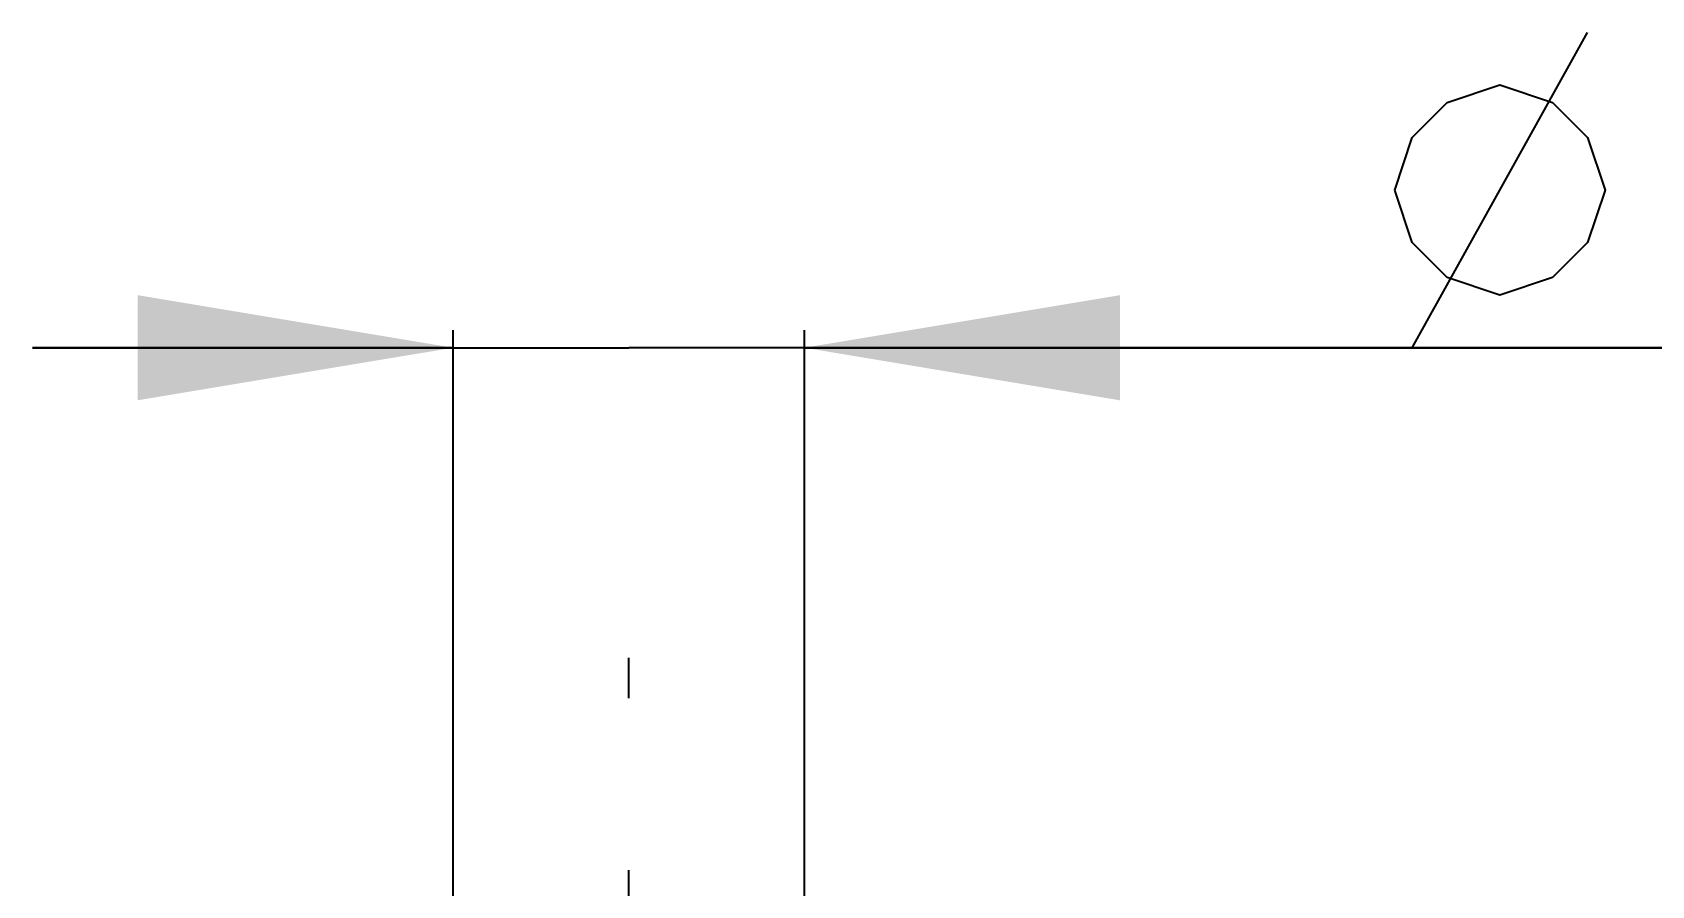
# Model space of a CAD drawing. Header units: millimetres. Extents: x 0 to 1173, y -4 to 841.
# Drawn here: x 229.45 to 275.63, y 519.05 to 543.4 of the extents above; entities that cross this region are included whole.
import ezdxf

# ---------------------------------------------------------------- set-up
doc = ezdxf.new("R2010")
doc.units = ezdxf.units.MM
doc.header["$LTSCALE"] = 65.395
doc.linetypes.add('CENTER', pattern=[0.6, 0.375, -0.075, 0.075, -0.075])
doc.layers.get('0').update_dxf_attribs({"linetype": 'CONTINUOUS'})
doc.layers.add('DRAFT_DIMS', color=7, linetype='CONTINUOUS')
doc.layers.add('J_900_EXP_DH_BL9', color=7, linetype='CONTINUOUS')
doc.styles.get("Standard").update_dxf_attribs({"font": 'txt', "width": 0.8})
doc.dimstyles.new('DIMSTYLE_17', dxfattribs={"dimtxt": 6, "dimasz": 9, "dimexe": 0.5, "dimexo": 0, "dimgap": 1.5, "dimtad": 1, "dimlfac": 10, "dimzin": 0, "dimdsep": 46, "dimtxsty": 'Standard', "dimblk": '_FILLED', "dimblk1": '_FILLED', "dimblk2": '_FILLED', "dimcen": 0.09, "dimadec": 0, "dimazin": 0, "dimtp": 0.01, "dimtm": 0.01, "dimtfac": 1, "dimtofl": 0, "dimtmove": 0, "dimatfit": 3, "dimldrblk": '_FILLED', "dimfxl": 0, "dimtolj": 1, "dimtzin": 0, "dimarcsym": 0})

# ---------------------------------------------------------------- blocks, each defined once
blk = doc.blocks.new('_FILLED')
at = {"color": 0, "linetype": 'ByBlock'}
blk.add_solid([(0, 0), (-1, 0.1667), (-1, -0.1667)], dxfattribs=at)
blk = doc.blocks.new('*D28')
at = {"layer": 'DRAFT_DIMS', "color": 2, "linetype": 'Continuous'}
for p, q in [((241.446, 498.086), (241.446, 534.896)), ((251.466, 498.086), (251.466, 534.896)), ((241.446, 534.396), (229.446, 534.396)), ((229.446, 534.396), (246.456, 534.396)), ((305.102, 534.396), (246.456, 534.396)), ((251.466, 534.396), (305.102, 534.396))]:
    blk.add_line(p, q, dxfattribs=at)
at = {"layer": 'DRAFT_DIMS', "color": 2, "linetype": 'Continuous', "xscale": 9, "yscale": 9, "zscale": 9}
for p, rotation in [((241.446, 534.396), 5.4e-08), ((251.466, 534.396), 180.000000017)]:
    blk.add_blockref('_FILLED', p, dxfattribs=dict(at, rotation=rotation))
blk = doc.blocks.new('J_900_EXP_DH_BL9', base_point=(532.0064, 323.1577))
at = {"layer": 'J_900_EXP_DH_BL9', "color": 7, "linetype": 'CENTER'}
blk.add_line((246.456, 338.0202), (246.456, 525.5478), dxfattribs=at)

msp = doc.modelspace()

# ---------------------------------------------------------------- linework, layer by layer
at = {"layer": 'DRAFT_DIMS', "color": 2, "linetype": 'Continuous'}
msp.add_line((268.8018, 534.3957), (273.8018, 543.3957), dxfattribs=at)
msp.add_lwpolyline([(268.3019, 538.8956), (268.8018, 540.3957), (269.8018, 541.3956), (271.3018, 541.8956), (272.8018, 541.3956), (273.8018, 540.3957), (274.3018, 538.8956), (273.8018, 537.3957), (272.8018, 536.3956), (271.3018, 535.8956), (269.8018, 536.3956), (268.8018, 537.3957), (268.3019, 538.8956)], dxfattribs=at)

# ---------------------------------------------------------------- block references
at = {"layer": 'J_900_EXP_DH_BL9'}
msp.add_blockref('J_900_EXP_DH_BL9', (532.0064, 323.1577), dxfattribs=at)

# ---------------------------------------------------------------- dimensions: what is measured, and where the dimension line sits
at = {"layer": 'DRAFT_DIMS', "color": 2, "linetype": 'Continuous'}
dim = msp.add_linear_dim(base=(251.466, 534.3956), p1=(241.446, 498.086), p2=(251.466, 498.086), text='%%c<>', dimstyle='DIMSTYLE_17', dxfattribs=at)
dim.commit()
dim.dimension.update_dxf_attribs({"geometry": '*D28', "text_midpoint": (268.3018, 534.3956), "dimtype": 160})

doc.saveas('drawing.dxf')
